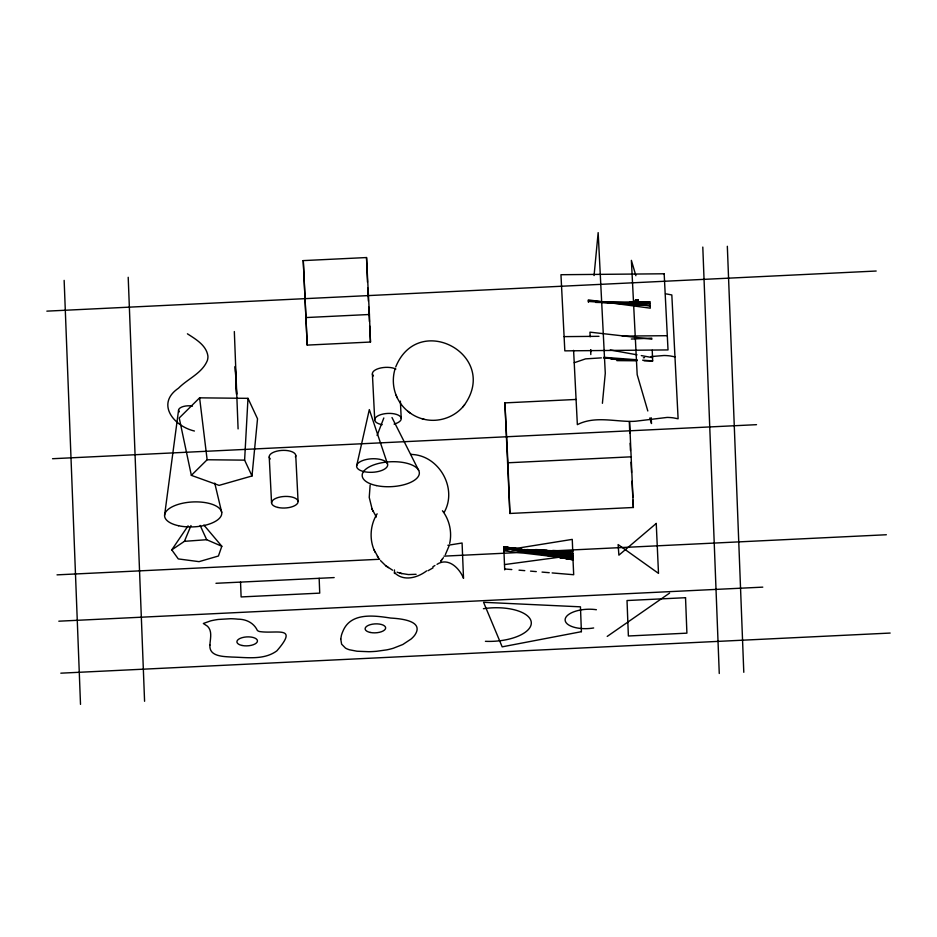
<?xml version="1.0" encoding="UTF-8"?>
<svg xmlns="http://www.w3.org/2000/svg" width="937" height="937" viewBox="0 0 937 937"><rect width="100%" height="100%" fill="white"/><g stroke="black" fill="none" stroke-linecap="round" stroke-linejoin="round"><path stroke-width="1.41" d="M642.618 360.183L652.667 360.932L652.222 350.239M511.825 569.567L504.633 568.97L504.715 569.883L503.755 546.81L573.057 557.597L573.139 559.811L515.092 549.574L573.128 559.811M590.181 336.816L589.959 332.155L651.859 339.194L651.742 338.14L631.292 339.042M252.006 475.973L244.616 460.137L247.989 398.342L199.604 397.838L179.225 417.972L191.347 475.352L219.082 485.378L252.006 475.973L257.523 418.78L247.989 398.342M594.058 275.572L598.157 232.622L605.279 373.242L602.409 403.308M164.596 515.209L178.569 410.113M449.678 543.401C452.196 532.146 449.479 519.894 442.451 510.759M370.127 485.132L369.237 497.418L372.258 509.634M356.657 465.794L369.319 409.598L387.52 463.944M395.074 368.838C392.345 377.716 392.814 387.543 396.48 396.07M448.999 546.095L445.344 554.645M203.891 525.06L221.823 546.259L218.415 556.016L199.042 561.65L178.288 558.92L171.776 549.867L188.079 525.833M395.719 366.976C418.441 310.803 500.487 355.439 464.038 405.475M377.096 435.482L383.819 417.972M171.776 549.867L184.425 541.328L191.007 525.54M444.243 512.223C457.865 488.13 438.68 454.843 411.062 454.445M377.131 513.816C370.326 524.591 369.178 538.693 374.261 550.394M441.807 559.799L443.435 557.656M423.325 419.097C437.696 422.915 453.953 417.703 463.417 406.225M441.198 560.537L440.671 561.181L442.358 559.131M462.89 406.869L464.588 404.807M191.347 475.352L207.136 459.751L244.616 460.137M607.223 636.41L669.592 593.098M433.023 567.869L428.01 570.727M426.616 570.891C417.527 577.789 403.531 581.842 394.465 572.589L394.547 573.503L394.442 569.942M432.859 566.791L434.932 565.503M574.229 362.736L585.543 358.871L601.367 357.875M437.029 564.343C448.237 556.918 459.575 568.255 463.522 578.352L462.082 543.003L447.874 545.287M643.356 357.817L644.597 357.606M651.074 356.564L664.017 355.51A24.104 10.494 -2.9 0 1 670.201 355.955L674.968 356.868M504.528 564.578L561.45 556.929M416.098 574.299L408.462 574.568L401.095 573.409M635.485 300.156L638.331 299.828M635.473 299.969L638.32 299.676M635.169 300.437L638.097 300.227M184.425 541.328L206.69 539.712L221.823 546.259M635.227 301.292L638.144 301.128M303.26 260.603L366.531 257.546L369.412 314.492L370.478 342.04L307.219 345.097L303.26 260.603L307.219 345.097M46.85 311.143L876.177 271.027M306.153 317.549L369.412 314.492M629.617 421.755L633.353 507.491L509.88 513.464L504.891 402.887L576.068 399.455M52.542 458.72L756.51 424.672M509.88 513.464L507.924 462.784L631.397 456.811M57.028 574.861L379.708 559.26M443.951 556.145L886.355 534.746M215.967 583.294L334.169 577.579M58.82 621.196L762.788 587.136M60.823 673.176L890.15 633.061M635.216 301.093L638.144 300.964M629.43 302.288L649.915 301.878L650.29 308.168L588.331 299.899L588.424 302.253M564.097 336.629L598.989 336.313M622.238 336.102L667.308 335.692M599.867 302.182L602.725 302.159M607.012 302.136L649.915 301.878M616.851 360.628L636.902 360.78M644.059 360.827L652.656 360.886M595.581 302.405L650.02 303.623L588.389 301.433L650.149 305.72L588.354 300.648M511.016 549.55L573.116 559.612L573.034 558.452L503.766 546.798L503.942 548.988L572.788 551.448L552.689 550.429M612.493 359.211L636.879 360.23M611.065 359.164L636.879 360.265M521.101 548.824L503.837 547.559L521.101 549.035M535.46 549.55L546.95 550.136M411.554 454.468L410.652 454.422M603.475 357.969L619.111 359.129M603.826 357.313L636.867 359.761M503.942 548.988L504.047 550.359L572.261 539.384L573.034 558.452L516.767 549.047L521.124 549.328M519.028 570.164L524.779 570.645M530.529 571.125L536.292 571.605M542.043 572.085L549.234 572.694M552.116 572.929L573.69 574.732L572.987 559.225M526.852 549.527L572.882 553.462L523.994 549.562L572.952 555.149L516.802 548.988L573.057 557.597M521.101 549.223L503.778 546.88M503.907 550.792L568.736 558.393M516.791 548.988L573.011 556.508L503.79 547.021L513.898 548.567M511.016 549.48L564.402 557.585M610.245 349.969L637.043 354.83M641.283 355.591L652.562 357.641M396.14 395.285C400.685 406.869 410.98 415.969 423.044 419.015M399.127 572.882L400.813 573.339M422.177 418.792L424.11 419.296M399.958 573.116L401.879 573.608M397.089 572.167L398.33 572.612M194.427 431.02C173.474 426.089 155.659 403.601 178.522 388.176C187.775 378.735 201.97 373.406 207.311 360.616A62.451 27.185 -2.9 0 0 207.897 355.943C206.316 345.238 195.681 339.182 187.412 333.806M392.58 570.2L385.587 565.585L380.527 560.595M407.818 411.261L410.547 413.322M385.587 565.585L388.328 567.646M376.358 517.013L371.919 508.85M373.922 549.609L378.841 558.464M377.295 556.215L377.787 556.918M391.994 417.551L418.675 470.374M200.155 525.411L206.69 539.712M396.925 397.054L397.253 397.827M372.692 510.618L373.031 511.379M374.695 551.378L375.034 552.139M635.883 275.712L631.386 260.357L637.183 374.683L647.807 410.98M649.856 417.949L651.496 423.536L651.203 417.75M214.749 483.117L221.706 512.398M199.604 397.838L207.136 459.751M572.835 555.395L572.882 556.18L572.823 555.383M590.685 349.782L590.814 351.843L590.755 349.981M630.46 450.521L630.144 443.26M631.058 462.21L631.573 472.435M632.018 481.196L632.826 497.266M632.979 500.194L633.353 507.491M573.596 350.356L577.356 424.648C594.573 415.829 614.028 421.615 632.346 421.381A26.283 11.443 -2.9 0 0 635.813 421.193L667.156 417.422A24.104 10.494 -2.9 0 1 673.34 417.867L678.107 418.78L671.829 294.956L667.062 294.042A24.104 10.494 -2.9 0 0 665.504 293.855M504.891 402.887L507.924 462.784M400.357 401.106L401.235 418.382M372.399 373.98L374.73 420.034M367.737 288.01L368.405 301.152M368.698 306.996L369.436 321.59M369.658 325.971L370.478 342.04M295.741 455.347L298.071 501.4M269.235 456.998L271.566 503.052M235.96 382.694L236.569 394.313L236.557 393.446M235.878 379.087L235.222 366.414L235.421 371.567M590.814 354.561L590.626 350.227M235.55 371.989L236.534 393.025M727.335 246.279L743.791 672.297M702.797 247.075L719.265 673.48M629.313 421.533L629.758 433.117M366.531 257.546L367.48 282.189M319.154 578.305L319.728 593.133L241.114 596.939L240.54 582.111M234.332 331.546L238.092 428.912M128.205 277.282L144.579 701.286M64.149 280.386L80.512 704.378M593.66 627.966A22.23 9.675 -2.9 0 1 565.175 619.216A22.23 9.675 -2.9 0 1 596.4 609.729M483.422 608.71A38.476 16.749 -2.9 0 1 531.291 622.555A38.476 16.749 -2.9 0 1 485.413 641.318M270.289 458.966A13.282 5.786 -2.9 0 1 281.358 450.451A13.282 5.786 -2.9 0 1 295.389 456.998M179.365 411.847A9.323 4.053 -2.9 0 1 181.626 407.103A9.323 4.053 -2.9 0 1 192.448 406.131M373.453 375.936A13.282 5.786 -2.9 0 1 378.724 368.499A13.282 5.786 -2.9 0 1 395.871 369.037M382.202 424.66A13.282 5.786 -2.9 0 1 377.541 416.063A13.282 5.786 -2.9 0 1 398.202 415.091A13.282 5.786 -2.9 0 1 394.079 424.098M209.923 645.054C208.846 656.825 223.908 656.497 231.943 657.06C246.888 657.387 263.988 660.327 276.86 650.852C299.278 624.991 276.04 634.244 259.444 631.515A8.843 3.842 -2.9 0 1 257.406 630.496C253.88 622.988 246.326 619.158 237.975 619.17A38.066 16.561 -2.9 0 0 230.725 618.713L218.192 619.462A39.659 17.264 -2.9 0 0 210.708 620.856L203.329 623.48L206.374 625.494A14.535 6.325 -2.9 0 1 207.721 626.466C212.547 631.456 210.157 638.94 209.923 645.054M340.752 639.034L341.618 644.188L345.484 648.099A20.169 8.784 -2.9 0 0 349.501 649.786L357.009 651.227L368.897 651.707A49.31 21.457 -2.9 0 0 376.58 651.285L386.594 649.891A38.019 16.55 -2.9 0 0 393.364 648.228L402.816 644.504L411.097 639.022A60.776 26.447 -2.9 0 0 414.775 635.145C424.848 620.552 399.853 618.607 390.659 618.057C374.179 615.55 350.52 612.084 342.825 631.468A116.293 50.61 -2.9 0 0 341.408 635.391L340.752 639.034M656.24 523.455L618.888 555.172L618.127 544.573L658.5 573.374L656.24 523.455M581.408 631.679L502.173 646.846L483.574 602.304L580.448 606.825L581.408 631.679M685.533 597.701L627.017 600.535L628.376 635.989L686.903 633.154L685.533 597.701M664.169 273.78L560.958 274.717L564.824 350.86L668.022 349.923L664.169 273.78M242.051 645.476A10.295 4.486 -2.9 0 0 257.464 640.943A10.295 4.486 -2.9 0 0 242.027 637.699A10.295 4.486 -2.9 0 0 242.051 645.476M370.244 632.452A10.295 4.486 -2.9 0 0 385.657 627.931A10.295 4.486 -2.9 0 0 370.22 624.686A10.295 4.486 -2.9 0 0 370.244 632.452M277.926 507.456A13.282 5.786 -2.9 0 0 298.083 501.81A13.282 5.786 -2.9 0 0 278.441 497.418A13.282 5.786 -2.9 0 0 277.926 507.456M178.569 525.739A28.625 12.462 -2.9 0 0 221.776 513.394A28.625 12.462 -2.9 0 0 179.19 504.106A28.625 12.462 -2.9 0 0 178.569 525.739M376.358 485.577A28.614 12.45 -2.9 0 0 419.354 473.115A28.614 12.45 -2.9 0 0 376.592 463.979A28.614 12.45 -2.9 0 0 376.358 485.577M363.896 471.604A15.542 6.758 -2.9 0 0 387.672 465.139A15.542 6.758 -2.9 0 0 364.903 459.844A15.542 6.758 -2.9 0 0 363.896 471.604"/></g></svg>
